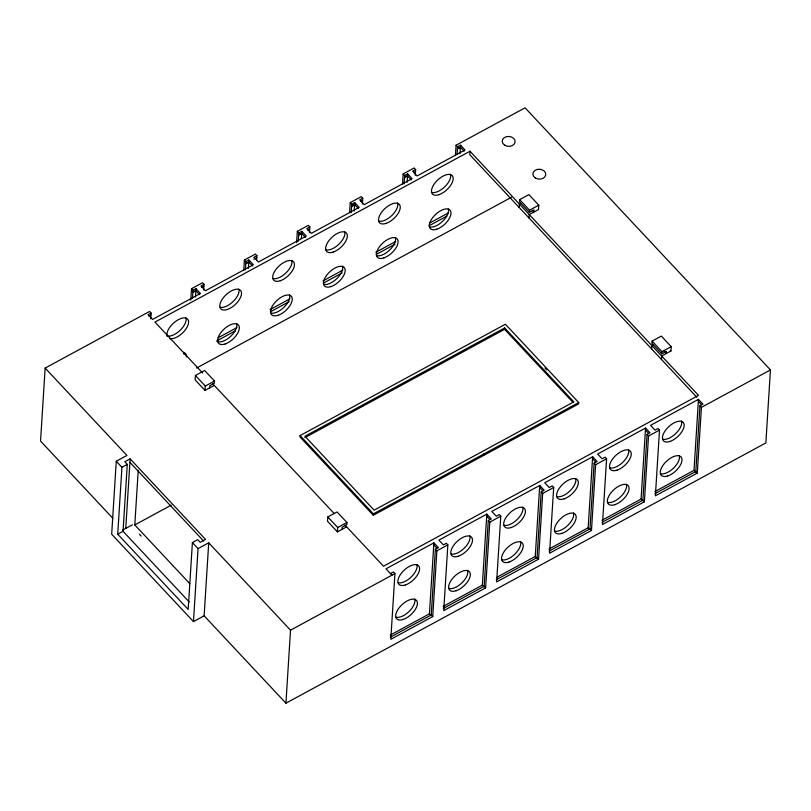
<?xml version="1.0" encoding="UTF-8"?>
<svg xmlns="http://www.w3.org/2000/svg" width="811" height="811" viewBox="0 0 811 811"><rect width="100%" height="100%" fill="white"/><g stroke="black" fill="none" stroke-linecap="round" stroke-linejoin="round"><path stroke-width="1.22" d="M150.704 318.774L151.069 313.036L149.579 311.444L45.142 368.082L40.55 441.072L112.871 518.33M45.142 368.082L126.932 455.447L116.267 461.236L111.675 534.226L193.464 621.601L204.129 615.813L208.721 542.823L198.056 548.611L193.464 621.601M189.227 601.975L123.059 531.286L127.266 464.399L124.793 461.763L130.135 458.864L205.528 539.406L200.195 542.306L197.732 539.67L192.4 542.559L188.182 609.456L117.727 534.185L121.934 467.288L116.267 461.236M125.756 528.417L130.135 458.864M189.794 583.667L134.798 524.92L138.235 470.329M190.778 300.09L191.497 288.716L202.486 282.745L203.977 284.337L203.622 290.085M192.46 298.6L192.988 290.308L191.497 288.716M195.461 296.998L195.978 288.675L192.988 290.308M209.613 387.911L209.755 385.722L214.378 383.218L214.509 381.038L204.636 370.485L195.4 375.493L195.116 379.862L205.001 390.415L214.236 385.407M205.001 390.415L205.274 386.046L195.4 375.493M243.776 270.134L244.415 260.017L255.404 254.056L256.894 255.647L256.611 260.138M245.378 269.901L245.905 261.608L244.415 260.017M248.369 268.309L248.896 259.986L245.905 261.608M296.613 242.702L297.323 231.317L308.322 225.357L309.812 226.948L309.447 232.686M298.296 241.212L298.813 232.909L297.323 231.317M301.368 238.353L301.814 231.287L298.813 232.909M300.09 435.588L300.009 436.957L373.303 515.259L578.608 403.919L578.699 402.55L505.395 324.248L300.09 435.588L373.395 513.88L373.303 515.259M455.437 155.347L456.076 145.23L525.072 107.812L770.45 369.928L765.858 442.918L285.928 703.188L290.52 630.198L208.721 542.823M342.039 529.37L342.181 527.18L346.794 524.676L346.936 522.497L337.052 511.944L327.816 516.952L327.543 521.321L337.427 531.874L346.662 526.866M349.602 212.735L350.24 202.628L361.24 196.657L362.73 198.249L362.365 203.997M351.214 212.512L351.731 204.22L350.24 202.628M354.204 210.911L354.721 202.588L351.731 204.22M337.427 531.874L337.7 527.505L327.816 516.952M402.52 184.046L403.158 173.929L414.147 167.968L415.637 169.56L415.283 175.298M404.121 183.813L404.648 175.521L403.158 173.929M407.122 182.222L407.639 173.899L404.648 175.521M390.456 573.6L393.447 571.978L394.937 573.57L390.801 639.321L432.729 616.583L436.865 550.831L435.375 549.24L438.366 547.618L433.895 542.843L385.985 568.825L391.916 575.212M457.12 153.867L457.566 146.821L456.076 145.23M430.915 615.437L429.424 613.846L433.895 542.843M460.03 153.522L460.557 145.199L457.566 146.821M432.729 616.583L431.239 614.991L435.375 549.24M202.649 373.03L154.962 322.089L469.985 151.241L469.772 154.688L696.831 397.238M447.854 544.87L443.718 610.622L485.637 587.884L489.773 522.142L488.283 520.55L491.284 518.918L486.813 514.144L438.903 540.126L443.374 544.901L446.364 543.279L447.854 544.87L436.865 550.831M483.68 455.397L483.772 454.028M483.832 586.738L482.342 585.147L486.813 514.144M485.637 587.884L484.147 586.292L488.283 520.55M572.901 402.307L504.584 329.327L504.665 327.958L304.936 436.267L374.124 510.17L573.853 401.861L504.665 327.958M529.046 218.007L529.259 214.57L538.494 209.562L538.778 205.183L528.894 194.63L519.658 199.638L519.516 201.827L529.401 212.381L534.023 209.877L533.881 212.066L532.239 210.302M519.172 207.454L519.385 204.017L520.54 203.389M500.772 516.181L496.636 581.923L538.555 559.195L542.691 493.443L541.201 491.851L544.191 490.229L539.72 485.454L491.821 511.427L496.291 516.212L499.282 514.579L500.772 516.181L489.773 522.142M529.401 212.381L529.542 210.201L519.658 199.638M536.75 558.049L535.26 556.447L539.72 485.454M538.555 559.195L537.064 557.603L541.201 491.851M553.69 487.482L549.554 553.224L591.472 530.495L595.609 464.744L594.118 463.152L597.109 461.53L592.638 456.755L544.728 482.738L549.199 487.512L552.2 485.89L553.69 487.482L542.691 493.443M589.668 529.35L588.168 527.758L592.638 456.755M591.472 530.495L589.982 528.904L594.118 463.152M606.598 458.783L602.461 524.535L644.39 501.796L648.526 436.054L647.036 434.463L650.027 432.831L645.556 428.056L597.646 454.038L602.117 458.813L605.107 457.191L606.598 458.783L595.609 464.744M642.576 500.651L641.085 499.059L645.556 428.056M651.588 348.912L651.801 345.476L652.956 344.847M661.472 359.466L661.685 356.019L670.92 351.011L671.194 346.642L661.32 336.089L652.085 341.096L651.943 343.286L661.827 353.839L666.439 351.335L666.297 353.515L664.067 351.133M644.39 501.796L642.9 500.205L647.036 434.463M661.827 353.839L661.958 351.65L652.085 341.096M659.515 430.083L655.379 495.835L697.298 473.107L701.434 407.355L699.944 405.764L702.944 404.142L698.474 399.367L650.564 425.339L655.035 430.124L658.025 428.492L659.515 430.083L648.526 436.054M696.243 472.752L694.003 470.36L698.474 399.367M697.298 473.107L695.808 471.515L699.944 405.764M151.069 313.036L148.068 314.658L152.539 319.433L200.449 293.46L195.978 288.675M203.977 284.337L200.986 285.969L205.457 290.743L253.367 264.761L248.896 259.986M256.894 255.647L253.904 257.269L258.374 262.044L306.284 236.062L301.814 231.287M309.812 226.948L306.822 228.57L311.292 233.345L359.202 207.373L354.721 202.588M362.73 198.249L359.729 199.881L364.2 204.656L412.11 178.673L407.639 173.899M415.637 169.56L412.647 171.182L417.118 175.957L465.027 149.974L460.557 145.199M148.94 316.108L150.937 315.023M195.856 290.673L192.866 292.295L195.846 290.733L199.577 294.646M201.858 287.408L203.855 286.334M245.774 263.595L248.774 261.973L252.495 265.957M253.772 259.256L256.773 257.634M301.682 233.274L298.691 234.896L301.682 233.345L305.412 237.258M307.693 230.02L309.69 228.935M351.609 206.207L354.6 204.585L358.33 208.559M360.601 201.321L362.598 200.246M407.517 175.886L404.517 177.508L407.507 175.946L411.238 179.87M413.519 172.631L415.516 171.547M457.434 148.808L460.435 147.186L464.156 151.17M245.774 263.656L248.764 262.034M351.599 206.268L354.6 204.646M457.434 148.879L460.425 147.257M218.21 337.731L236.964 327.563M270.022 309.63L289.882 298.864M322.94 280.93L342.8 270.164M375.858 252.241L395.707 241.475M429.871 222.944L448.625 212.776M216.395 341.117L235.149 330.949M270.408 311.819L289.162 301.651M323.325 283.13L342.08 272.952M376.243 254.431L394.998 244.263M429.161 225.732L446.81 216.162M196.536 368.052L511.538 197.235M205.274 386.046L214.509 381.038M529.542 210.201L538.778 205.183M121.934 467.288L127.266 464.399M122.552 530.151L132.365 524.829M117.727 534.185L123.059 531.286M134.798 524.92L171.253 505.152M304.855 437.646L504.584 329.327M337.7 527.505L346.936 522.497M661.958 351.65L671.194 346.642M373.395 513.88L578.699 402.55M290.52 630.198L394.937 573.57M701.434 407.355L770.45 369.928M390.233 635.104L429.424 613.846M443.141 606.405L482.342 585.147M497.153 577.118L535.26 556.447M548.976 549.017L588.168 527.758M601.894 520.317L641.085 499.059M654.801 491.618L694.003 470.36M390.415 637.122L431.239 614.991M443.333 608.432L484.147 586.292M496.251 579.733L537.064 557.603M549.159 551.034L589.982 528.904M602.076 522.345L642.9 500.205M654.994 493.646L695.808 471.515M670.383 350.443L670.92 351.011M469.985 151.241L698.514 395.383L383.502 566.22L345.01 525.102M698.342 401.354L701.322 404.537M645.434 430.043L648.415 433.236M544.982 367.991L546.705 369.836M592.517 458.742L595.497 461.925M539.599 487.441L542.579 490.625M486.681 516.141L489.662 519.324M433.773 544.83L436.754 548.013M212.594 383.644L334.223 513.576M129.912 462.311L203.602 541.018M192.4 542.559L198.056 548.611M139.482 534.236L141.205 536.091M204.129 615.813L285.928 703.188M448.321 208.792A13.503 6.701 -43.1 0 1 442.654 221.241A13.503 6.701 -43.1 0 1 429.627 226.979M450.49 174.294A13.503 6.701 -43.1 0 1 444.823 186.733A13.503 6.701 -43.1 0 1 431.807 192.471M395.403 237.491A13.503 6.701 -43.1 0 1 389.736 249.94A13.503 6.701 -43.1 0 1 376.72 255.678M397.572 202.983A13.503 6.701 -43.1 0 1 391.906 215.432A13.503 6.701 -43.1 0 1 378.889 221.17M342.485 266.19A13.503 6.701 -43.1 0 1 336.818 278.639A13.503 6.701 -43.1 0 1 323.802 284.367M344.655 231.682A13.503 6.701 -43.1 0 1 338.988 244.131A13.503 6.701 -43.1 0 1 325.971 249.859M289.568 294.88A13.503 6.701 -43.1 0 1 283.901 307.328A13.503 6.701 -43.1 0 1 270.884 313.066M291.747 260.382A13.503 6.701 -43.1 0 1 286.07 272.82A13.503 6.701 -43.1 0 1 273.054 278.558M236.66 323.579A13.503 6.701 -43.1 0 1 230.993 336.028A13.503 6.701 -43.1 0 1 217.966 341.766M238.829 289.071A13.503 6.701 -43.1 0 1 233.162 301.52A13.503 6.701 -43.1 0 1 220.146 307.257M183.742 352.278A13.503 6.701 -43.1 0 1 183.975 354.306M185.912 317.77A13.503 6.701 -43.1 0 1 180.245 330.219A13.503 6.701 -43.1 0 1 167.228 335.957M167.117 336.23A13.503 6.701 -43.1 0 1 179.231 319.21A13.503 6.701 -43.1 0 1 187.351 326.62A13.503 6.701 -43.1 0 1 169.681 338.572M183.631 352.562A13.503 6.701 -43.1 0 1 186.429 356.931M681.473 421.051A13.503 6.701 -43.1 0 1 675.806 433.5A13.503 6.701 -43.1 0 1 662.79 439.238M679.304 455.559A13.503 6.701 -43.1 0 1 673.637 468.008A13.503 6.701 -43.1 0 1 660.62 473.736M628.555 449.75A13.503 6.701 -43.1 0 1 622.889 462.199A13.503 6.701 -43.1 0 1 609.872 467.927M626.386 484.258A13.503 6.701 -43.1 0 1 620.719 496.697A13.503 6.701 -43.1 0 1 607.703 502.435M575.648 478.449A13.503 6.701 -43.1 0 1 569.981 490.888A13.503 6.701 -43.1 0 1 556.954 496.626M573.478 512.947A13.503 6.701 -43.1 0 1 567.801 525.396A13.503 6.701 -43.1 0 1 554.785 531.134M522.73 507.139A13.503 6.701 -43.1 0 1 517.063 519.587A13.503 6.701 -43.1 0 1 504.047 525.325M520.561 541.647A13.503 6.701 -43.1 0 1 514.894 554.095A13.503 6.701 -43.1 0 1 501.877 559.833M469.812 535.838A13.503 6.701 -43.1 0 1 464.145 548.287A13.503 6.701 -43.1 0 1 451.129 554.014M467.643 570.346A13.503 6.701 -43.1 0 1 461.976 582.785A13.503 6.701 -43.1 0 1 448.959 588.522M416.895 564.537A13.503 6.701 -43.1 0 1 411.228 576.976A13.503 6.701 -43.1 0 1 398.211 582.714M414.725 599.035A13.503 6.701 -43.1 0 1 409.058 611.484A13.503 6.701 -43.1 0 1 396.042 617.222M504.635 145.189A6.458 4.967 3.6 0 0 515.046 142.32A6.458 4.967 3.6 0 0 506.297 136.724A6.458 4.967 3.6 0 0 504.635 145.189M535.301 177.954A6.458 4.967 3.6 0 0 545.712 175.085A6.458 4.967 3.6 0 0 536.973 169.489A6.458 4.967 3.6 0 0 535.301 177.954M438.984 194.691A13.503 6.701 -43.1 0 0 452.943 176.91A13.503 6.701 -43.1 0 0 435.031 182.901A13.503 6.701 -43.1 0 0 438.984 194.691M436.815 229.199A13.503 6.701 -43.1 0 0 450.774 211.418A13.503 6.701 -43.1 0 0 432.851 217.399A13.503 6.701 -43.1 0 0 436.815 229.199M386.066 223.39A13.503 6.701 -43.1 0 0 400.026 205.609A13.503 6.701 -43.1 0 0 382.113 211.59A13.503 6.701 -43.1 0 0 386.066 223.39M383.897 257.888A13.503 6.701 -43.1 0 0 397.856 240.117A13.503 6.701 -43.1 0 0 379.943 246.098A13.503 6.701 -43.1 0 0 383.897 257.888M333.159 252.079A13.503 6.701 -43.1 0 0 347.118 234.308A13.503 6.701 -43.1 0 0 329.195 240.289A13.503 6.701 -43.1 0 0 333.159 252.079M330.979 286.587A13.503 6.701 -43.1 0 0 344.949 268.816A13.503 6.701 -43.1 0 0 327.026 274.797A13.503 6.701 -43.1 0 0 330.979 286.587M280.241 280.778A13.503 6.701 -43.1 0 0 294.2 263.007A13.503 6.701 -43.1 0 0 276.277 268.988A13.503 6.701 -43.1 0 0 280.241 280.778M278.072 315.286A13.503 6.701 -43.1 0 0 292.031 297.505A13.503 6.701 -43.1 0 0 274.108 303.486A13.503 6.701 -43.1 0 0 278.072 315.286M227.323 309.478A13.503 6.701 -43.1 0 0 241.283 291.696A13.503 6.701 -43.1 0 0 223.37 297.678A13.503 6.701 -43.1 0 0 227.323 309.478M225.154 343.976A13.503 6.701 -43.1 0 0 239.113 326.204A13.503 6.701 -43.1 0 0 221.2 332.186A13.503 6.701 -43.1 0 0 225.154 343.976M667.798 475.956A13.503 6.701 -43.1 0 0 681.757 458.185A13.503 6.701 -43.1 0 0 663.844 464.166A13.503 6.701 -43.1 0 0 667.798 475.956M669.967 441.448A13.503 6.701 -43.1 0 0 683.926 423.677A13.503 6.701 -43.1 0 0 666.013 429.658A13.503 6.701 -43.1 0 0 669.967 441.448M614.89 504.655A13.503 6.701 -43.1 0 0 628.849 486.874A13.503 6.701 -43.1 0 0 610.926 492.865A13.503 6.701 -43.1 0 0 614.89 504.655M617.059 470.147A13.503 6.701 -43.1 0 0 631.019 452.376A13.503 6.701 -43.1 0 0 613.096 458.357A13.503 6.701 -43.1 0 0 617.059 470.147M561.972 533.354A13.503 6.701 -43.1 0 0 575.932 515.573A13.503 6.701 -43.1 0 0 558.009 521.554A13.503 6.701 -43.1 0 0 561.972 533.354M564.142 498.846A13.503 6.701 -43.1 0 0 578.101 481.065A13.503 6.701 -43.1 0 0 560.178 487.046A13.503 6.701 -43.1 0 0 564.142 498.846M509.055 562.043A13.503 6.701 -43.1 0 0 523.014 544.272A13.503 6.701 -43.1 0 0 505.101 550.253A13.503 6.701 -43.1 0 0 509.055 562.043M511.224 527.535A13.503 6.701 -43.1 0 0 525.183 509.764A13.503 6.701 -43.1 0 0 507.27 515.745A13.503 6.701 -43.1 0 0 511.224 527.535M456.137 590.743A13.503 6.701 -43.1 0 0 470.096 572.971A13.503 6.701 -43.1 0 0 452.183 578.953A13.503 6.701 -43.1 0 0 456.137 590.743M458.306 556.234A13.503 6.701 -43.1 0 0 472.266 538.463A13.503 6.701 -43.1 0 0 454.353 544.445A13.503 6.701 -43.1 0 0 458.306 556.234M403.229 619.442A13.503 6.701 -43.1 0 0 417.189 601.661A13.503 6.701 -43.1 0 0 399.265 607.642A13.503 6.701 -43.1 0 0 403.229 619.442M405.399 584.934A13.503 6.701 -43.1 0 0 419.358 567.153A13.503 6.701 -43.1 0 0 401.435 573.134A13.503 6.701 -43.1 0 0 405.399 584.934"/></g></svg>
